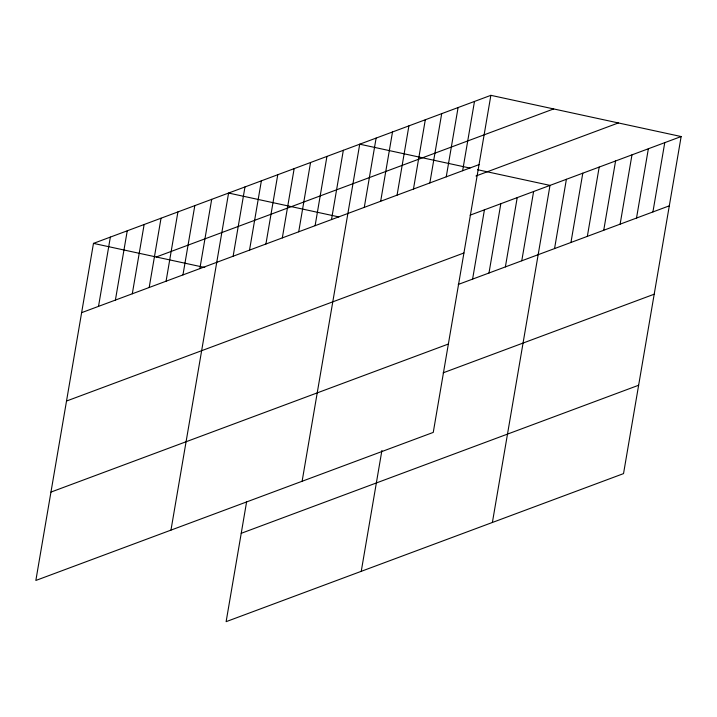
<?xml version="1.0" encoding="UTF-8"?>
<svg xmlns="http://www.w3.org/2000/svg" width="717" height="717" viewBox="0 0 717 717"><rect width="100%" height="100%" fill="white"/><g stroke="black" fill="none" stroke-linecap="round" stroke-linejoin="round"><path stroke-width="1.08" d="M490.876 95.334L93.47 243.386L35.85 580.456L433.256 432.405L490.876 95.334L681.15 136.544L623.53 473.614L226.124 621.666L246.603 501.864M98.516 306.374L110.355 237.094M115.401 300.082L127.25 230.802M132.295 293.791L144.135 224.511M149.181 287.499L161.029 218.219M166.075 281.207L177.915 211.927M182.96 274.916L194.809 205.627M199.855 268.624L211.694 199.335M170.969 530.114L228.589 193.043L338.818 216.919M233.133 256.229L244.981 186.94M249.525 250.116L261.373 180.836M265.917 244.013L277.766 174.724M282.319 237.901L294.158 168.62M298.711 231.797L310.551 162.508M315.104 225.685L326.943 156.405M331.496 219.581L343.335 150.292M302.117 481.259L359.728 144.189L469.967 168.065M364.281 207.365L376.12 138.085M380.673 201.262L392.513 131.973M397.066 195.149L408.914 125.869M413.458 189.046L425.306 119.757M361.243 571.332L381.91 450.446M429.85 182.934L441.699 113.653M446.243 176.83L458.091 107.541M462.635 170.727L474.484 101.438M472.593 279.119L484.432 209.83M488.985 273.007L500.824 203.727M505.377 266.903L517.217 197.614M521.77 260.791L533.609 191.511M492.391 522.469L550.002 185.398L477.513 169.696M554.555 248.584L566.394 179.295M570.947 242.471L582.796 173.191M587.34 236.368L599.188 167.079M603.732 230.256L615.58 160.975M620.124 224.152L631.973 154.863M636.517 218.049L648.365 148.76M652.918 211.936L664.758 142.656M156.261 256.982L553.667 108.93M81.621 312.666L479.037 164.614M475.945 175.997L618.359 122.948M470.092 215.172L681.15 136.544M66.52 401.036L463.926 252.984M458.244 284.461L669.311 205.833M50.952 492.086L448.367 344.035M443.142 372.831L654.2 294.203M241.226 533.305L638.641 385.244M93.47 243.386L204.775 267.495"/></g></svg>
